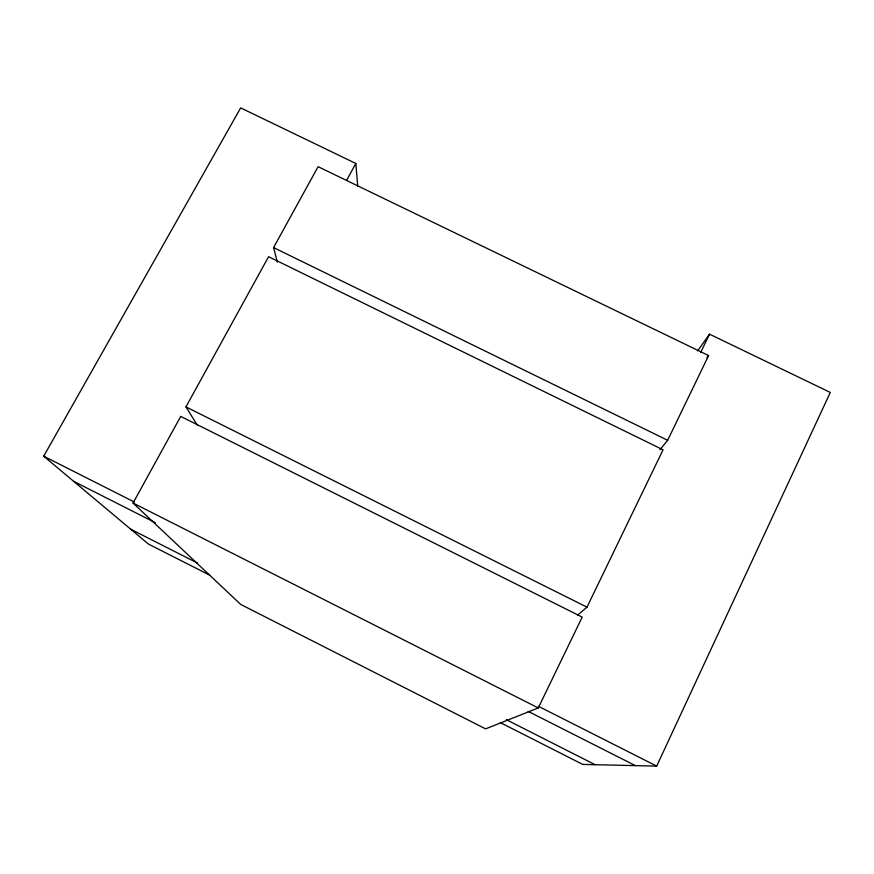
<?xml version="1.0" encoding="UTF-8"?>
<svg xmlns="http://www.w3.org/2000/svg" width="874" height="874" viewBox="0 0 874 874"><rect width="100%" height="100%" fill="white"/><g stroke="black" fill="none" stroke-linecap="round" stroke-linejoin="round"><path stroke-width="1.31" d="M500.376 722.634L582.718 764.411L656.691 766.116L830.3 392.448L709.535 334.174L697.681 350.835M700.609 352.593L709.535 334.174M538.275 707.951L582.182 617.11L180.721 416.395L133.056 503.042L240.754 604.469L485.594 728.861L538.275 707.951L133.056 503.042M577.659 615.067L586.989 607.157L663.049 449.804L268.58 256.694L185.944 406.891L197.437 425.321M659.936 449.728L667.66 440.278L708.596 355.565L318.103 166.683L273.584 247.593L277.342 262.102M346.672 180.219L355.805 163.46L240.667 107.884L43.7 456.195L148.471 544.087L209.76 575.179M706.968 357.75L708.596 355.565M273.584 247.593L667.66 440.278M185.944 406.891L586.989 607.157M43.7 456.195L134.279 501.982M538.253 706.225L656.691 766.116M73.733 481.388L155.353 522.696M528.147 711.36L635.354 765.624M130.783 529.24L197.633 563.14M506.374 719.695L595.107 764.695M355.805 163.46L357.75 186.413"/></g></svg>
